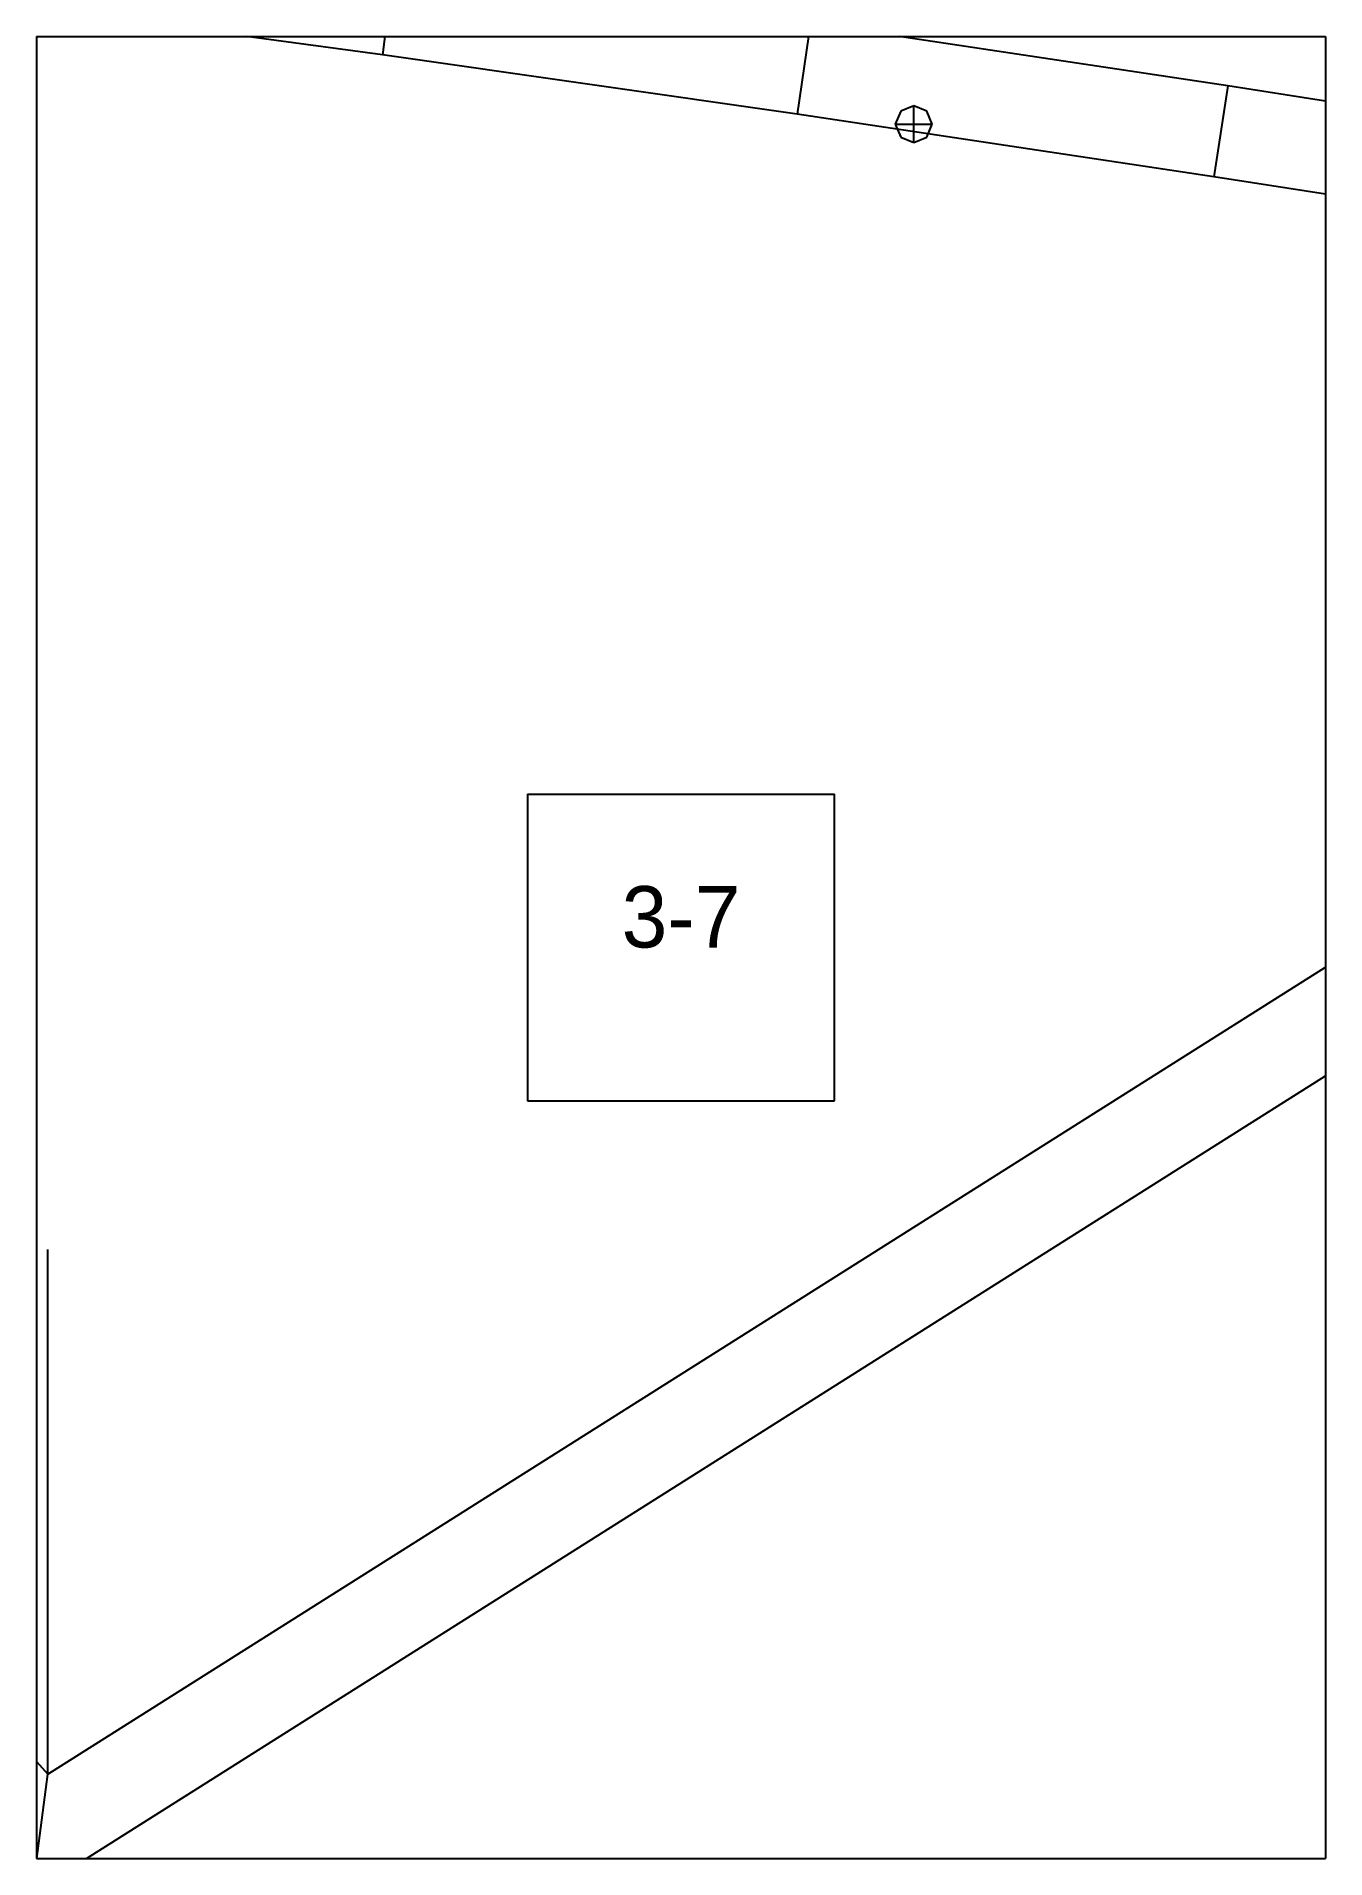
# Paper-space layout 'Plan 3-7' of a CAD drawing. Header units: metres, sheet in millimetres. Extents: x 0 to 210, y 0 to 297.
# The model-space entities are those that its viewports show. They can reach past a viewport. Long polylines and large blocks are cut down to what shows.
import ezdxf
from ezdxf.enums import TextEntityAlignment as Align

# ---------------------------------------------------------------- set-up
doc = ezdxf.new("R2010")
doc.units = ezdxf.units.M
for name, color, linetype in [('default', 7, 'Continuous'), ('TEXTLAYER', 7, 'Continuous'), ('VIEWPORTS', 7, 'Continuous')]:
    doc.layers.add(name, color=color, linetype=linetype)

msp = doc.modelspace()

# ---------------------------------------------------------------- linework, layer by layer
at = {"color": 9}
for p, q in [((1260, -297), (1260, -594)), ((1260, -297), (1260, -594)), ((1470, -297), (1470, -594)), ((1470, -297), (1470, -594)), ((1050, -594), (1260, -594)), ((1050, -594), (1260, -594)), ((1260, -594), (1470, -594)), ((1260, -594), (1260, -891)), ((1260, -594), (1470, -594)), ((1260, -594), (1260, -891)), ((1470, -594), (1680, -594)), ((1470, -594), (1470, -891)), ((1470, -594), (1680, -594)), ((1470, -594), (1470, -891)), ((1340, -717.5), (1390, -717.5)), ((1340, -717.5), (1340, -767.5)), ((1390, -767.5), (1390, -717.5)), ((1340, -767.5), (1390, -767.5)), ((1050, -891), (1260, -891)), ((1050, -891), (1260, -891)), ((1260, -891), (1470, -891)), ((1260, -891), (1260, -1188)), ((1260, -891), (1470, -891)), ((1260, -891), (1260, -1188)), ((1470, -891), (1680, -891)), ((1470, -891), (1470, -1188)), ((1470, -891), (1680, -891)), ((1470, -891), (1470, -1188))]:
    msp.add_line(p, q, dxfattribs=at)
at = {"layer": 'default', "color": 7, "linetype": 'Continuous'}
for p, q in [((1318.42, -582.14), (1316.35, -597)), ((1316.35, -597), (1249.26, -587.9)), ((1386.11, -591.83), (1383.93, -606.67)), ((1454.08, -602.05), (1386.11, -591.83)), ((1383.93, -606.67), (1316.35, -597)), ((1006.24, -600.16), (1261.87, -877.23)), ((1454.08, -602.05), (1451.81, -616.87)), ((1522.16, -612.63), (1454.08, -602.05)), ((1402.91, -605.31), (1400.79, -606.19)), ((1405.03, -606.19), (1402.91, -605.31)), ((1402.91, -611.31), (1402.91, -605.31)), ((1451.81, -616.87), (1383.93, -606.67)), ((1400.79, -606.19), (1399.91, -608.31)), ((1399.91, -608.31), (1400.79, -610.43)), ((1399.91, -608.31), (1405.91, -608.31)), ((1405.91, -608.31), (1405.03, -606.19)), ((1405.03, -610.43), (1405.91, -608.31)), ((1400.79, -610.43), (1402.91, -611.31)), ((1402.91, -611.31), (1405.03, -610.43)), ((1519.81, -627.45), (1451.81, -616.87)), ((1261.87, -877.23), (1577.73, -677.59)), ((1259.32, -896.59), (1575.69, -696.63)), ((1261.87, -877.23), (1261.87, -791.7)), ((1259.32, -896.59), (1261.87, -877.23))]:
    msp.add_line(p, q, dxfattribs=at)

# ---------------------------------------------------------------- texts
at = {"layer": 'TEXTLAYER', "color": 1}
msp.add_text('3-7', height=10, dxfattribs=at).set_placement((1365, -742.5), align=Align.CENTER)

psp = doc.layouts.new('Plan 3-7')

# ---------------------------------------------------------------- viewports
at = {"layer": 'VIEWPORTS'}
psp.add_viewport(center=(105, 148.5), size=(210, 297), view_center_point=(1365, -742.5), view_height=297, dxfattribs=at)

doc.saveas('drawing.dxf')
